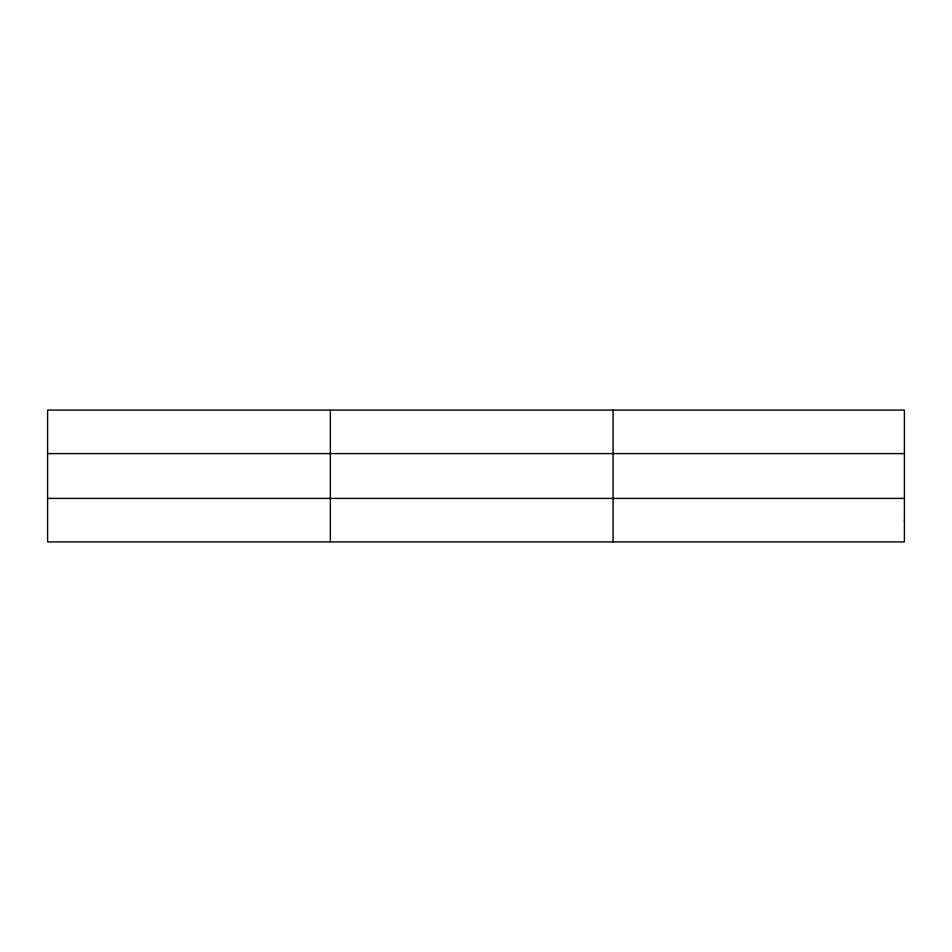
<?xml version="1.0" encoding="UTF-8"?>
<svg xmlns="http://www.w3.org/2000/svg" width="952" height="952" viewBox="0 0 952 952"><rect width="100%" height="100%" fill="white"/><g stroke="black" fill="none" stroke-linecap="round" stroke-linejoin="round"><path stroke-width="1.43" d="M330.344 410.086L330.344 541.914M613.088 410.086L613.088 541.914M47.6 453.592L904.4 453.592M47.6 498.408L904.4 498.408M904.4 520.161L904.4 541.914L47.6 541.914L47.6 410.086L904.4 410.086L904.4 520.161"/></g></svg>
